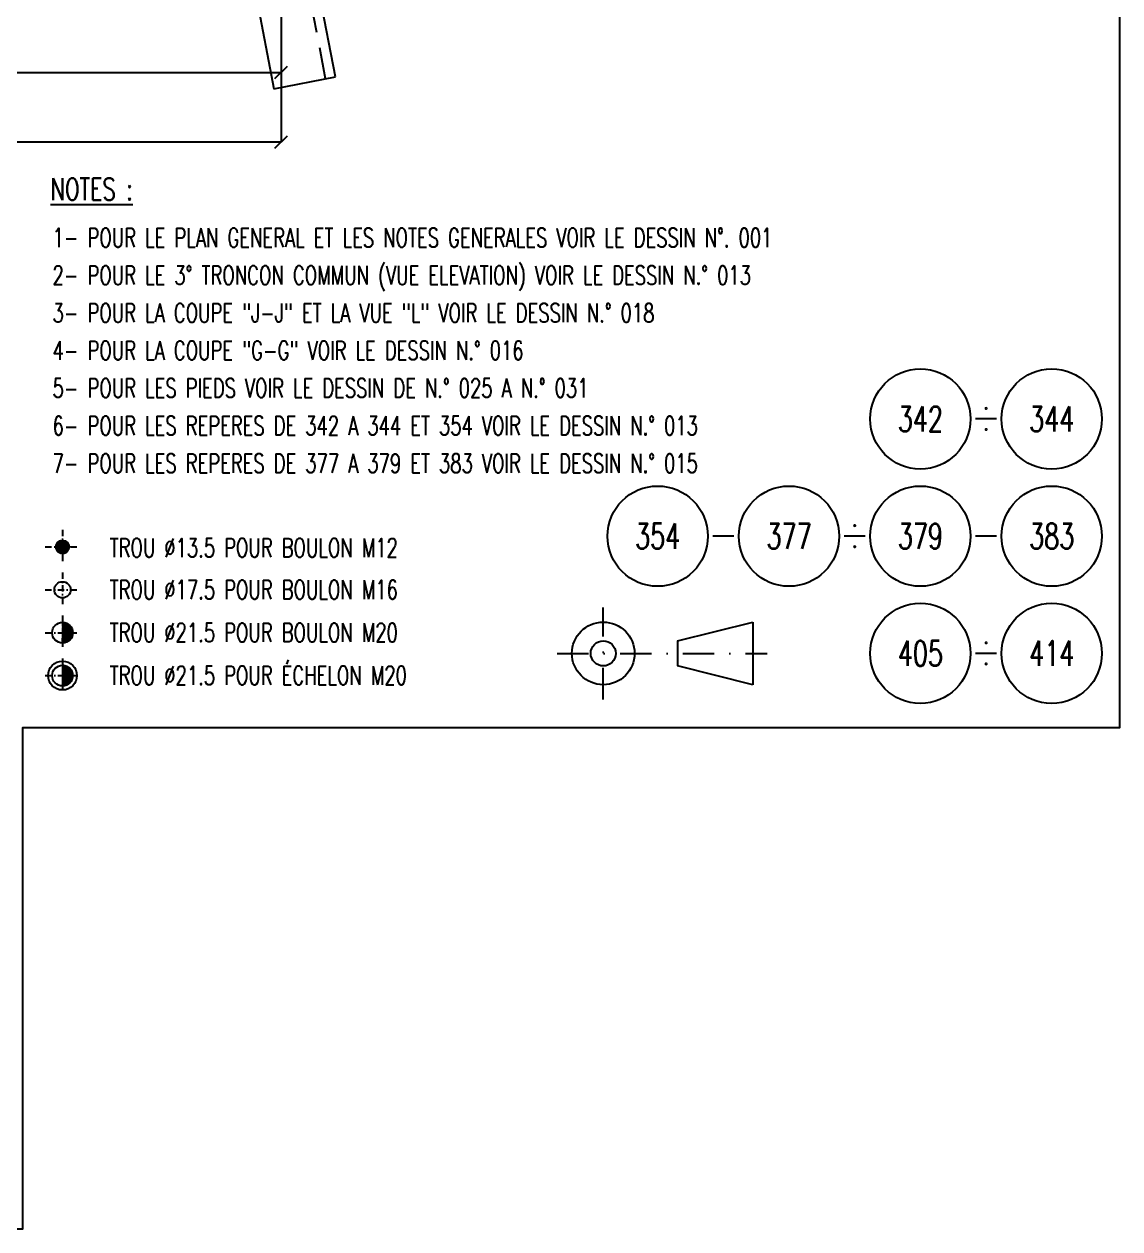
# Model space of a CAD drawing. Extents: x 533388 to 549608, y -33951 to -22449.
# Drawn here: x 546111 to 549608, y -33951 to -30107 of the extents above; entities that cross this region are included whole.
import ezdxf
from ezdxf.enums import TextEntityAlignment as Align

# ---------------------------------------------------------------- set-up
doc = ezdxf.new("R2010")
doc.units = 0
doc.header["$LTSCALE"] = 200
doc.header["$MEASUREMENT"] = 0
doc.linetypes.add('DASHDOT', pattern=[1, 0.5, -0.25, 0, -0.25])
doc.linetypes.add('DASHED', pattern=[0.75, 0.5, -0.25])
doc.layers.get('0').update_dxf_attribs({"linetype": 'CONTINUOUS'})
for name, color, linetype in [('ASSI', 6, 'CONTINUOUS'), ('BOLLINI_1', 7, 'CONTINUOUS'), ('LINEA_ANG', 2, 'CONTINUOUS'), ('LM', 7, 'CONTINUOUS'), ('LS', 7, 'CONTINUOUS'), ('MZ', 6, 'DASHDOT'), ('NOTATION', 2, 'CONTINUOUS'), ('TRAT-Y', 7, 'DASHED')]:
    doc.layers.add(name, color=color, linetype=linetype)
doc.styles.add('QUOTE', font='ROMANS8.SHX', dxfattribs={"width": 0.7})
doc.styles.add('RQL', font='ROMANS8.SHX', dxfattribs={"width": 0.7})
doc.styles.add('RS', font='ROMANS8.shx', dxfattribs={"width": 0.7})
doc.styles.get("Standard").update_dxf_attribs({"font": 'ROMANS8.SHX', "width": 0.7})
doc.dimstyles.new('TRATTO', dxfattribs={"dimscale": 0, "dimtxt": 60, "dimasz": 40, "dimexe": 0, "dimexo": 0, "dimgap": 5, "dimtad": 1, "dimrnd": 0.5, "dimdsep": 46, "dimtxsty": 'RS', "dimblk1": 'OBLIQUE', "dimblk2": 'OBLIQUE', "dimsah": 1, "dimcen": 0.09, "dimclrd": 2, "dimclre": 2, "dimclrt": 7, "dimadec": 0, "dimazin": 0, "dimtfac": 1, "dimtix": 1, "dimtmove": 2, "dimatfit": 3, "dimfxl": 1, "dimtolj": 1, "dimtzin": 0, "dimarcsym": 0})

# ---------------------------------------------------------------- blocks, each defined once
blk = doc.blocks.new('12')
at = {"color": 0}
for p, q in [((-1, 0.06), (-0.06, 1)), ((-1, 0.01), (-0.01, 1)), ((-1, -0.03), (0.03, 1)), ((-1, -0.07), (0.07, 1)), ((0.09, -1), (-1, 0.09)), ((0.05, -1), (-1, 0.05)), ((0, -1), (-1, 0)), ((-0.99, 0.16), (-0.16, 0.99)), ((-0.99, 0.11), (-0.11, 0.99)), ((-0.99, -0.11), (0.11, 0.99)), ((-0.99, -0.15), (0.15, 0.99)), ((0.17, -0.99), (-0.99, 0.17)), ((0.13, -0.99), (-0.99, 0.13)), ((-0.98, 0.22), (-0.22, 0.98)), ((-0.98, -0.19), (0.19, 0.98)), ((0.21, -0.98), (-0.98, 0.21)), ((-0.97, -0.23), (0.23, 0.97)), ((0.24, -0.97), (-0.97, 0.24)), ((-0.96, 0.28), (-0.28, 0.96)), ((-0.96, -0.27), (0.27, 0.96)), ((0.28, -0.96), (-0.96, 0.28)), ((-0.95, -0.3), (0.3, 0.95)), ((0.31, -0.95), (-0.95, 0.31)), ((-0.94, 0.34), (-0.34, 0.94)), ((-0.94, -0.33), (0.33, 0.94)), ((0.35, -0.94), (-0.94, 0.35)), ((-0.93, -0.37), (0.37, 0.93)), ((0.38, -0.93), (-0.93, 0.38)), ((-0.92, -0.4), (0.4, 0.92)), ((-0.91, 0.42), (-0.42, 0.91)), ((0.41, -0.91), (-0.91, 0.41)), ((-0.9, -0.43), (0.43, 0.9)), ((0.44, -0.9), (-0.9, 0.44)), ((-0.89, -0.46), (0.46, 0.89)), ((0.47, -0.88), (-0.88, 0.47)), ((-0.87, -0.49), (0.49, 0.87)), ((0.5, -0.87), (-0.87, 0.5)), ((-0.86, 0.52), (-0.52, 0.86)), ((-0.86, -0.52), (0.52, 0.86)), ((0.53, -0.85), (-0.85, 0.53)), ((-0.84, -0.54), (0.54, 0.84)), ((0.55, -0.83), (-0.83, 0.55)), ((-0.82, -0.57), (0.57, 0.82)), ((0.58, -0.81), (-0.81, 0.58)), ((-0.8, -0.6), (0.6, 0.8)), ((0.61, -0.79), (-0.79, 0.61)), ((-0.78, -0.62), (0.62, 0.78)), ((0.63, -0.78), (-0.78, 0.63)), ((-0.76, -0.65), (0.65, 0.76)), ((0.66, -0.75), (-0.75, 0.66)), ((-0.74, -0.67), (0.67, 0.74)), ((0.68, -0.73), (-0.73, 0.68)), ((-0.72, -0.69), (0.69, 0.72)), ((0.7, -0.71), (-0.71, 0.7)), ((-0.7, -0.72), (0.72, 0.7)), ((0.73, -0.69), (-0.69, 0.73)), ((0.75, -0.67), (-0.67, 0.75)), ((-0.67, -0.74), (0.74, 0.67)), ((-0.65, -0.76), (0.76, 0.65)), ((0.77, -0.64), (-0.64, 0.77)), ((-0.63, -0.78), (0.78, 0.63)), ((0.79, -0.62), (-0.62, 0.79)), ((-0.6, -0.8), (0.8, 0.6)), ((0.81, -0.59), (-0.59, 0.81)), ((-0.57, -0.82), (0.82, 0.57)), ((0.83, -0.56), (-0.56, 0.83)), ((-0.55, -0.84), (0.84, 0.55)), ((0.84, -0.54), (-0.54, 0.84)), ((-0.52, -0.85), (0.85, 0.52)), ((0.86, -0.51), (-0.51, 0.86)), ((-0.49, -0.87), (0.87, 0.49)), ((0.88, -0.48), (-0.48, 0.88)), ((-0.46, -0.89), (0.89, 0.46)), ((0.89, -0.45), (-0.45, 0.89)), ((-0.43, -0.9), (0.9, 0.43)), ((0.91, -0.42), (-0.42, 0.91)), ((-0.4, -0.92), (0.92, 0.4)), ((0.92, -0.39), (-0.39, 0.92)), ((-0.37, -0.93), (0.93, 0.37)), ((0.93, -0.36), (-0.36, 0.93)), ((-0.34, -0.94), (0.94, 0.34)), ((0.95, -0.33), (-0.33, 0.95)), ((-0.3, -0.95), (0.95, 0.3)), ((0.96, -0.29), (-0.29, 0.96)), ((-0.27, -0.96), (0.96, 0.27)), ((0.97, -0.26), (-0.26, 0.97)), ((-0.23, -0.97), (0.97, 0.23)), ((0.98, -0.22), (-0.22, 0.98)), ((-0.2, -0.98), (0.98, 0.2)), ((0.98, -0.18), (-0.18, 0.98)), ((-0.16, -0.99), (0.99, 0.16)), ((0.99, -0.14), (-0.14, 0.99)), ((-0.12, -0.99), (0.99, 0.12)), ((0.99, -0.1), (-0.1, 0.99)), ((-0.08, -1), (1, 0.08)), ((1, -0.06), (-0.06, 1)), ((-0.04, -1), (1, 0.04)), ((1, -0.02), (-0.02, 1)), ((1, 0.02), (0.02, 1)), ((1, 0.07), (0.07, 1)), ((0.99, 0.12), (0.12, 0.99)), ((0.98, 0.17), (0.17, 0.98)), ((0.97, 0.23), (0.23, 0.97)), ((0.96, 0.29), (0.29, 0.96)), ((0.93, 0.36), (0.36, 0.93)), ((0.9, 0.44), (0.44, 0.9)), ((0.84, 0.55), (0.55, 0.84)), ((-0.04, -1), (-1, -0.04)), ((-0.09, -1), (-1, -0.09)), ((-0.14, -0.99), (-0.99, -0.14)), ((-0.2, -0.98), (-0.98, -0.2)), ((-0.25, -0.97), (-0.97, -0.25)), ((-0.32, -0.95), (-0.95, -0.32)), ((-0.39, -0.92), (-0.92, -0.39)), ((-0.48, -0.88), (-0.88, -0.48)), ((-0.6, -0.8), (-0.8, -0.6)), ((0.01, -1), (1, -0.01)), ((0.05, -1), (1, -0.05)), ((0.1, -0.99), (0.99, -0.1)), ((0.15, -0.99), (0.99, -0.15)), ((0.21, -0.98), (0.98, -0.21)), ((0.27, -0.96), (0.96, -0.27)), ((0.33, -0.94), (0.94, -0.33)), ((0.41, -0.91), (0.91, -0.41)), ((0.5, -0.87), (0.87, -0.5)), ((0.66, -0.75), (0.75, -0.66))]:
    blk.add_line(p, q, dxfattribs=at)
blk.add_circle((0, 0), 1)
blk = doc.blocks.new('16')
blk.add_circle((0, 0), 1)
blk = doc.blocks.new('20')
at = {"color": 0}
for p, q in [((0, 0.98), (0.02, 1)), ((0, 0.94), (0.06, 1)), ((1, -0.01), (0, 0.99)), ((0, 0.89), (0.1, 0.99)), ((0, 0.85), (0.14, 0.99)), ((0, 0.8), (0.18, 0.98)), ((0, 0.76), (0.22, 0.98)), ((0, 0.71), (0.25, 0.97)), ((0, 0.67), (0.29, 0.96)), ((1, -0.05), (0, 0.95)), ((0, 0.62), (0.32, 0.95)), ((0, 0.58), (0.36, 0.93)), ((0, 0.53), (0.39, 0.92)), ((0, 0.49), (0.42, 0.91)), ((1, -0.09), (0, 0.9)), ((0, 0.44), (0.45, 0.89)), ((0, 0.4), (0.48, 0.88)), ((0.99, -0.13), (0, 0.86)), ((0, 0.35), (0.51, 0.86)), ((0, 0.31), (0.54, 0.84)), ((0, 0.26), (0.56, 0.83)), ((0.99, -0.17), (0, 0.81)), ((0, 0.22), (0.59, 0.81)), ((0, 0.17), (0.61, 0.79)), ((0.98, -0.21), (0, 0.77)), ((0, 0.13), (0.64, 0.77)), ((0, 0.08), (0.66, 0.75)), ((0, 0.04), (0.69, 0.73)), ((0.97, -0.25), (0, 0.72)), ((0, -0.01), (0.71, 0.7)), ((0.96, -0.28), (0, 0.68)), ((0, -0.05), (0.73, 0.68)), ((0, -0.1), (0.75, 0.66)), ((0.95, -0.32), (0, 0.63)), ((0, -0.14), (0.77, 0.63)), ((0, -0.19), (0.79, 0.61)), ((0.94, -0.35), (0, 0.59)), ((0, -0.23), (0.81, 0.58)), ((0, -0.28), (0.83, 0.56)), ((0.92, -0.38), (0, 0.54)), ((0, -0.32), (0.85, 0.53)), ((0.91, -0.41), (0, 0.5)), ((0, -0.36), (0.87, 0.5)), ((0, -0.41), (0.88, 0.47)), ((0.9, -0.44), (0, 0.45)), ((0, -0.45), (0.9, 0.44)), ((0.88, -0.47), (0, 0.41)), ((0, -0.5), (0.91, 0.41)), ((0, -0.54), (0.92, 0.38)), ((0.87, -0.5), (0, 0.36)), ((0, -0.59), (0.94, 0.35)), ((0.85, -0.53), (0, 0.32)), ((0, -0.63), (0.95, 0.31)), ((0, -0.68), (0.96, 0.28)), ((0.83, -0.56), (0, 0.27)), ((0, -0.72), (0.97, 0.25)), ((0.81, -0.58), (0, 0.23)), ((0, -0.77), (0.98, 0.21)), ((0.79, -0.61), (0, 0.18)), ((0, -0.81), (0.99, 0.17)), ((0.77, -0.63), (0, 0.14)), ((0, -0.86), (0.99, 0.13)), ((0.75, -0.66), (0, 0.09)), ((0, -0.9), (1, 0.09)), ((0.73, -0.68), (0, 0.05)), ((0, -0.95), (1, 0.05)), ((0.71, -0.7), (0, 0.01)), ((0, -0.99), (1, 0.01)), ((1, 0.04), (0.04, 1)), ((1, 0.09), (0.09, 1)), ((0.99, 0.14), (0.14, 0.99)), ((0.98, 0.19), (0.19, 0.98)), ((0.97, 0.25), (0.25, 0.97)), ((0.95, 0.31), (0.31, 0.95)), ((0.92, 0.38), (0.38, 0.92)), ((0.88, 0.47), (0.47, 0.88)), ((0.81, 0.59), (0.59, 0.81)), ((0.69, -0.73), (0, -0.04)), ((0.66, -0.75), (0, -0.08)), ((0.64, -0.77), (0, -0.13)), ((0.61, -0.79), (0, -0.17)), ((0.59, -0.81), (0, -0.22)), ((0.56, -0.83), (0, -0.26)), ((0.54, -0.84), (0, -0.31)), ((0.51, -0.86), (0, -0.35)), ((0.48, -0.88), (0, -0.4)), ((0.45, -0.89), (0, -0.44)), ((0.42, -0.91), (0, -0.49)), ((0.39, -0.92), (0, -0.53)), ((0.36, -0.93), (0, -0.58)), ((0.32, -0.95), (0, -0.62)), ((0.29, -0.96), (0, -0.67)), ((0.25, -0.97), (0, -0.71)), ((0.22, -0.98), (0, -0.76)), ((0.18, -0.98), (0, -0.8)), ((0.14, -0.99), (0, -0.85)), ((0.1, -0.99), (0, -0.89)), ((0.04, -1), (1, -0.04)), ((0.09, -1), (1, -0.09)), ((0.14, -0.99), (0.99, -0.14)), ((0.19, -0.98), (0.98, -0.19)), ((0.25, -0.97), (0.97, -0.25)), ((0.31, -0.95), (0.95, -0.31)), ((0.38, -0.92), (0.92, -0.38)), ((0.47, -0.88), (0.88, -0.47)), ((0.59, -0.81), (0.81, -0.59))]:
    blk.add_line(p, q, dxfattribs=at)
blk.add_line((0, 1), (0, -1))
blk.add_circle((0, 0), 1)
blk = doc.blocks.new('xxx')
blk.add_circle((0, 0), 8)
at = {"color": 3, "style": 'RQL', "width": 0.7}
blk.add_attdef('POS', text='', height=4, dxfattribs=at).set_placement((0, 0), align=Align.MIDDLE)
at = {"color": 3, "style": 'RQL', "width": 0.7, "flags": 1}
blk.add_attdef('POS1', (-0.39, -5.42), '', height=2, dxfattribs=at)
at = {"style": 'RQL', "width": 0.7, "flags": 1}
blk.add_attdef('TIPO', (-0.39, -8.66), '', height=2, dxfattribs=at)
blk = doc.blocks.new('ASSE98')
blk.add_line((0, 0), (1, 0))
at = {"color": 7, "style": 'QUOTE', "width": 0.5, "flags": 1}
for tag, p in [('TI', (1.3831, 6.8273)), ('DI_S', (1.3831, 6.4218)), ('D_S', (1.3831, 6.0209)), ('E_S', (1.3831, 5.6806)), ('NFORI', (1.3645, 5.2979)), ('ALAR', (1.3635, 4.9325)), ('FAM', (1.3775, 4.5465)), ('ALA', (1.3831, 4.1926)), ('DISP2', (1.3831, 3.8497)), ('DISP1', (1.3831, 3.5069)), ('PINZAF', (1.3831, 3.164)), ('PINZAI', (1.3831, 2.8211)), ('TRP', (1.3831, 2.4783)), ('NP', (1.3831, 2.1354)), ('SV', (1.3831, 1.7926)), ('PESO', (1.3831, 1.4497)), ('QUA', (1.3831, 1.1069)), ('LUN', (1.3831, 0.764)), ('PROF', (1.3831, 0.4211)), ('POS', (1.3831, 0.0783))]:
    blk.add_attdef(tag, p, '', height=0.2, dxfattribs=at)
at = {"color": 7, "flags": 1}
for tag, p in [('LAV1', (3.0743, 6.8285)), ('LAV2', (3.0743, 6.4951)), ('LAV3', (3.0743, 6.1618)), ('LAV4', (3.0743, 5.8285)), ('LAV5', (3.0743, 5.4951)), ('LAV6', (3.0743, 5.1618)), ('LAV7', (3.0743, 4.8285)), ('LAV8', (3.0743, 4.4951)), ('LAV9', (3.0743, 4.1618)), ('LAV10', (3.0743, 3.8285))]:
    blk.add_attdef(tag, p, '', height=0.2, dxfattribs=at)
blk = doc.blocks.new('_OBLIQUE')
at = {"color": 0, "linetype": 'ByBlock'}
blk.add_line((-0.5, -0.5), (0.5, 0.5), dxfattribs=at)
blk = doc.blocks.new('*D21')
at = {"layer": 'LS', "color": 2, "lineweight": -2, "transparency": 16777216}
for p, q in [((541790, -29773.9), (541790, -30261.3)), ((546931.5, -29773.9), (546931.5, -30261.3)), ((541790, -30261.3), (546931.5, -30261.3))]:
    blk.add_line(p, q, dxfattribs=at)
at = {"layer": 'LS', "color": 2, "lineweight": -2, "transparency": 16777216, "xscale": 40, "yscale": 40, "zscale": 40, "rotation": 180}
blk.add_blockref('_OBLIQUE', (541790, -30261.3), dxfattribs=at)
at = {"layer": 'LS', "color": 2, "lineweight": -2, "transparency": 16777216, "xscale": 40, "yscale": 40, "zscale": 40}
blk.add_blockref('_OBLIQUE', (546931.5, -30261.3), dxfattribs=at)
at = {"layer": 'LS', "color": 7, "transparency": 16777216, "insert": (544360.8, -30226.3), "char_height": 60, "attachment_point": 5, "style": 'RS'}
blk.add_mtext('\\A1;5141.5', dxfattribs=at)
blk = doc.blocks.new('*D118')
at = {"layer": 'LS', "color": 2, "lineweight": -2, "transparency": 16777216}
for p, q in [((534290, -30261.3), (534290, -30483.6)), ((546931.5, -30261.3), (546931.5, -30483.6)), ((546931.5, -30483.6), (534290, -30483.6))]:
    blk.add_line(p, q, dxfattribs=at)
at = {"layer": 'LS', "color": 2, "lineweight": -2, "transparency": 16777216, "xscale": 40, "yscale": 40, "zscale": 40, "rotation": 180}
blk.add_blockref('_OBLIQUE', (534290, -30483.6), dxfattribs=at)
at = {"layer": 'LS', "color": 2, "lineweight": -2, "transparency": 16777216, "xscale": 40, "yscale": 40, "zscale": 40}
blk.add_blockref('_OBLIQUE', (546931.5, -30483.6), dxfattribs=at)
at = {"layer": 'LS', "color": 7, "transparency": 16777216, "insert": (540610.8, -30445.7), "char_height": 60, "attachment_point": 5, "style": 'RS'}
blk.add_mtext('\\A1;12641 SUR TRUSQ. 75', dxfattribs=at)

msp = doc.modelspace()

# ---------------------------------------------------------------- linework, layer by layer
at = {"color": 0}
for p, q in [((548196.357, -32075.197), (548436.794, -32015.197)), ((548436.794, -32015.197), (548436.794, -32215.197)), ((548196.357, -32075.197), (548196.357, -32155.197)), ((548436.794, -32215.197), (548196.357, -32155.197))]:
    msp.add_line(p, q, dxfattribs=at)
for radius in [100, 40]:
    msp.add_circle((547959.086, -32115.197), radius, dxfattribs=at)
at = {"layer": 'LINEA_ANG'}
for p, q in [((547104.69, -30275.698), (546881.245, -29117.047)), ((546684.863, -29154.919), (546908.308, -30313.57)), ((546908.308, -30313.57), (547104.69, -30275.698))]:
    msp.add_line(p, q, dxfattribs=at)
at = {"layer": 'LS', "color": 0}
for p, q in [((549214.267, -31367.127), (549146.932, -31367.127)), ((548376.016, -31741.162), (548308.681, -31741.162)), ((548795.141, -31741.162), (548727.807, -31741.162)), ((548795.141, -31741.162), (548727.807, -31741.162)), ((549214.267, -31741.162), (549146.932, -31741.162)), ((549214.267, -32115.197), (549146.932, -32115.197))]:
    msp.add_line(p, q, dxfattribs=at)
at = {"layer": 'LS', "color": 8}
msp.add_lwpolyline([(533387.578, -22471.483), (533387.578, -33951.483), (546107.578, -33951.483), (546107.578, -32351.483), (549607.578, -32351.483), (549607.578, -22471.483), (533387.578, -22471.483)], close=True, dxfattribs=at)
at = {"layer": 'LS', "color": 0, "const_width": 4.5}
for points in [[(549177.85, -31333.459, 1), (549183.35, -31333.459, 1)], [(549177.85, -31400.794, 1), (549183.35, -31400.794, 1)], [(548758.724, -31707.494, 1), (548764.224, -31707.494, 1)], [(548758.724, -31774.829, 1), (548764.224, -31774.829, 1)], [(549177.85, -32081.53, 1), (549183.35, -32081.53, 1)], [(549177.85, -32148.864, 1), (549183.35, -32148.864, 1)]]:
    msp.add_lwpolyline(points, format="xyb", close=True, dxfattribs=at)
at = {"layer": 'LS', "color": 0}
msp.add_circle((546233.738, -32186.004), 45.935, dxfattribs=at)
at = {"layer": 'MZ', "ltscale": 0.2}
for p, q in [((546233.738, -31720.665), (546233.738, -31830.383)), ((546178.879, -31775.524), (546288.597, -31775.524)), ((546233.738, -31857.491), (546233.738, -31967.209)), ((546233.738, -31857.491), (546233.738, -31967.209)), ((546178.879, -31912.35), (546288.597, -31912.35)), ((546178.879, -31912.35), (546288.597, -31912.35)), ((546233.738, -31994.318), (546233.738, -32104.036)), ((546178.879, -32049.177), (546288.597, -32049.177)), ((546178.879, -32049.177), (546288.597, -32049.177)), ((546233.738, -32131.145), (546233.738, -32240.863)), ((546178.879, -32186.004), (546288.597, -32186.004))]:
    msp.add_line(p, q, dxfattribs=at)
at = {"layer": 'MZ'}
for p, q in [((547959.086, -32261.804), (547959.086, -31968.59)), ((547812.478, -32115.197), (548481.989, -32115.197))]:
    msp.add_line(p, q, dxfattribs=at)
at = {"layer": 'TRAT-Y'}
msp.add_line((547073.269, -30281.758), (546849.824, -29123.107), dxfattribs=at)

# ---------------------------------------------------------------- block references
at = {"layer": 'ASSI', "xscale": 1180, "rotation": 100.9154326102407}
msp.add_blockref('ASSE98', (547104.688, -30275.689), dxfattribs=at)
at = {"layer": 'BOLLINI_1', "xscale": 19.99800000000225, "yscale": 19.99800000000225, "zscale": 19.99800000000225}
for p, values in [((548971.037, -31367.127), {'POS': '342'}), ((549390.163, -31367.127), {'POS': '344'}), ((548132.785, -31741.162), {'POS': '354'}), ((548551.911, -31741.162), {'POS': '377'}), ((548971.037, -31741.162), {'POS': '379'}), ((549390.163, -31741.162), {'POS': '383'}), ((548971.037, -32115.197), {'POS': '405'}), ((549390.163, -32115.197), {'POS': '414'})]:
    msp.add_blockref('xxx', p, dxfattribs=at).add_auto_attribs(values)
at = {"layer": 'LM'}
for name, p, xscale, yscale, zscale, rotation in [('12', (546233.738, -31775.524), 20.79999999948258, 20.79999999948258, 20.79999999948258, 344.7569620653314), ('16', (546233.738, -31912.35), 26.00000000013639, 26.00000000013639, 26.00000000013639, 280.755082505952), ('20', (546233.738, -32049.177), 33, 33, 33, 358.474256613)]:
    msp.add_blockref(name, p, dxfattribs=dict(at, xscale=xscale, yscale=yscale, zscale=zscale, rotation=rotation))
at = {"layer": 'LM', "xscale": 32.90000000037241, "yscale": 32.90000000037241, "zscale": 32.90000000037241}
msp.add_blockref('20', (546233.738, -32186.004), dxfattribs=at)

# ---------------------------------------------------------------- texts
at = {"layer": 'LM', "color": 0, "style": 'RS', "width": 0.7}
for s, p in [('1- POUR LE PLAN GENERAL ET LES NOTES GENERALES VOIR LE DESSIN N%%D. 001', (546201.937, -30818.615)), ('2- POUR LE 3° TRONCON COMMUN (VUE ELEVATION) VOIR LE DESSIN N.° 013', (546201.937, -30938.615)), ('3- POUR LA COUPE "J-J" ET LA VUE "L" VOIR LE DESSIN N.° 018', (546201.937, -31058.615)), ('4- POUR LA COUPE "G-G" VOIR LE DESSIN N.° 016', (546201.937, -31178.615)), ('5- POUR LES PIEDS VOIR LE DESSIN DE N.° 025 A N.° 031', (546201.937, -31298.615)), ('6- POUR LES REPERES DE 342 A 344 ET 354 VOIR LE DESSIN N.° 013', (546201.937, -31418.615)), ('7- POUR LES REPERES DE 377 A 379 ET 383 VOIR LE DESSIN N.° 015', (546201.937, -31538.615))]:
    msp.add_text(s, height=60, dxfattribs=at).set_placement(p)
at = {"layer": 'LM', "linetype": 'ByBlock', "style": 'RS', "width": 0.7}
for s, p in [('TROU %%C13.5 POUR BOULON M12', (546384.017, -31808.085)), ('TROU %%C17.5 POUR BOULON M16', (546384.055, -31941.867)), ('TROU %%C21.5 POUR BOULON M20', (546384.055, -32078.693)), ('TROU %%C21.5 POUR ÉCHELON M20', (546384.029, -32215.52))]:
    msp.add_text(s, height=60, dxfattribs=at).set_placement(p)
at = {"layer": 'NOTATION', "color": 0, "style": 'RS', "width": 0.7}
msp.add_text('%%uNOTES :', height=70, dxfattribs=at).set_placement((546195.782, -30668.813))

# ---------------------------------------------------------------- dimensions: what is measured, and where the dimension line sits
at = {"layer": 'LS'}
dim = msp.add_linear_dim(base=(546931.528, -30261.345), p1=(541789.989, -29773.909), p2=(546931.528, -29773.909), dimstyle='TRATTO', override={"dimscale": 1}, dxfattribs=at)
dim.commit()
dim.dimension.update_dxf_attribs({"geometry": '*D21', "text_midpoint": (544360.758, -30226.345)})
dim = msp.add_linear_dim(base=(534289.991, -30483.6), p1=(546931.528, -30261.345), p2=(534289.991, -30261.345), text='12641 SUR TRUSQ. 75', dimstyle='TRATTO', override={"dimscale": 1}, dxfattribs=at)
dim.commit()
dim.dimension.update_dxf_attribs({"geometry": '*D118', "text_midpoint": (540610.76, -30445.743)})

doc.saveas('drawing.dxf')
